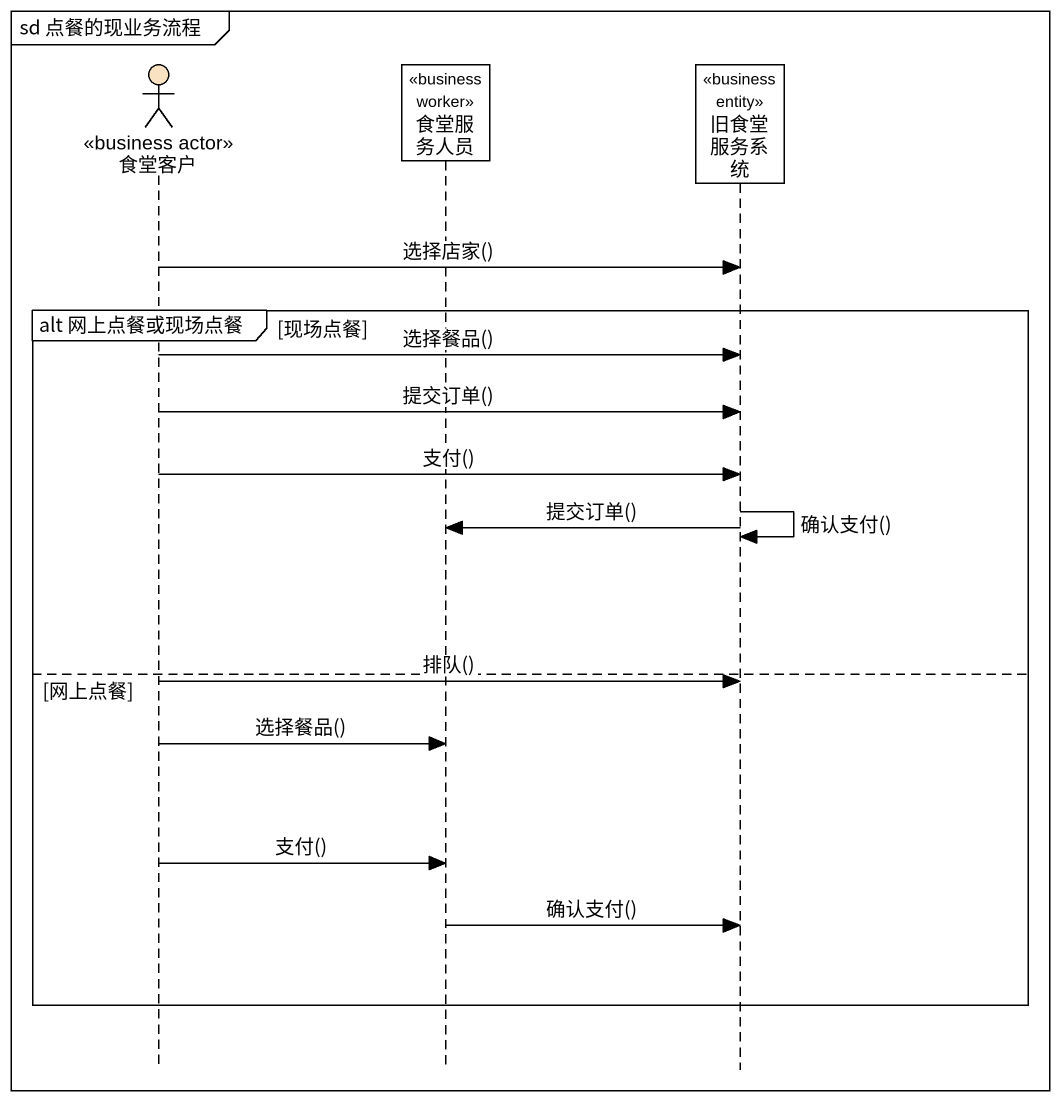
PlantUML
@startuml
mainframe sd 点餐的现业务流程
hide footbox
actor 食堂客户 <<business actor>> #F8E2C1
participant 食堂服务人员 <<business worker>>
participant 旧食堂服务系统 <<business entity>>

食堂客户 -> 旧食堂服务系统 : 选择店家()
group alt 网上点餐或现场点餐 [现场点餐]
  食堂客户 -> 旧食堂服务系统 : 选择餐品()
  食堂客户 -> 旧食堂服务系统 : 提交订单()
  食堂客户 -> 旧食堂服务系统 : 支付()
  旧食堂服务系统 -> 旧食堂服务系统 : 确认支付()
  旧食堂服务系统 -> 食堂服务人员 : 提交订单()
else 网上点餐
  食堂客户 -> 旧食堂服务系统 : 排队()
  食堂客户 -> 食堂服务人员 : 选择餐品()
  食堂客户 -> 食堂服务人员 : 支付()
  食堂服务人员 -> 旧食堂服务系统 : 确认支付()
end
@enduml
